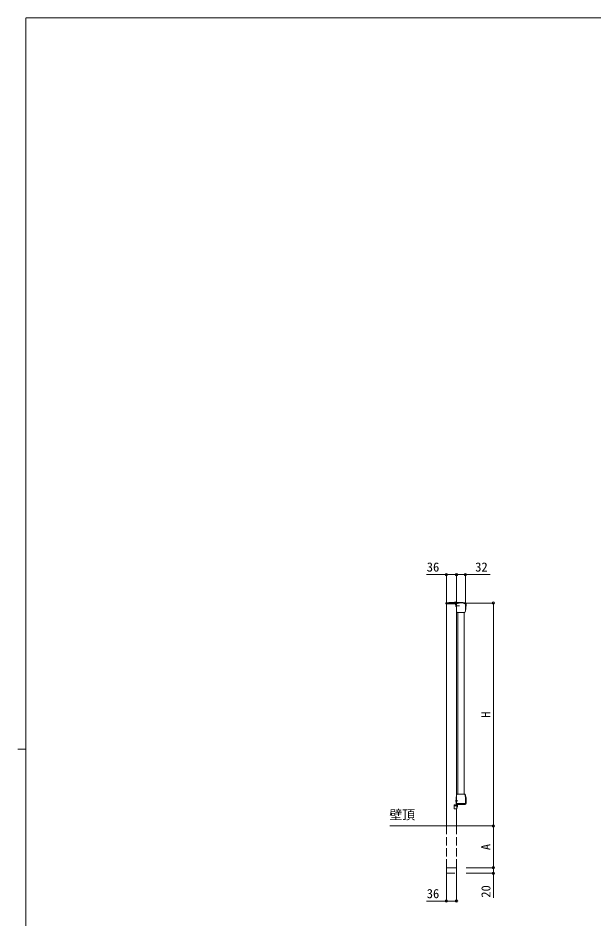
# Model space of a CAD drawing. Units: millimetres, scale not verified. Extents: x -3967 to 3967, y -2821 to 2821.
# Drawn here: x -3967 to -1902, y -438 to 2793 of the extents above; entities that cross this region are included whole.
import ezdxf
from ezdxf.enums import TextEntityAlignment as Align

# ---------------------------------------------------------------- set-up
doc = ezdxf.new("R2010")
doc.units = ezdxf.units.MM
doc.header["$LTSCALE"] = 10
doc.linetypes.add('CHAIN2', pattern=[12, 9, -1, 1, -1])
doc.linetypes.add('DASHED3', pattern=[4, 3, -1])
doc.layers.add('0-0_0', color=3, linetype='Continuous')
for name, color, linetype, lineweight in [('0-1_USER1', 4, 'Continuous', 9), ('0-3_YKK_11', 6, 'Continuous', 9), ('0-4_YKK_12', 7, 'Continuous', 9)]:
    doc.layers.add(name, color=color, linetype=linetype, lineweight=lineweight)
doc.styles.add('ＭＳ ゴシック', font='')
doc.styles.get('ＭＳ ゴシック').set_extended_font_data('MS Gothic')

msp = doc.modelspace()

# ---------------------------------------------------------------- linework, layer by layer
at = {"layer": '0-1_USER1'}
for p, q in [((-2430.36, 689.22), (-2430.36, 692.22)), ((-2396.86, 689.22), (-2430.36, 689.22)), ((-2428.86, 693.72), (-2376.36, 693.72)), ((-2428.36, -107.78), (-2428.36, 689.22)), ((-2419.06, 694.72), (-2376.36, 694.72)), ((-2391.58, 693.72), (-2399.53, 693.72)), ((-2392.36, 693.72), (-2396.86, 689.22)), ((-2396.7, 693.93), (-2395.56, 693.33)), ((-2395.98, 696.21), (-2395.98, 695.32)), ((-2383.09, 692.22), (-2393.86, 692.22)), ((-2392.91, 669.72), (-2392.91, 688.05)), ((-2392.36, 692.22), (-2392.36, -27.64)), ((-2392.36, 685.82), (-2392.36, 678.63)), ((-2359.71, 688.05), (-2359.71, 669.72)), ((-2358.88, 687.99), (-2359.37, 669.19)), ((-2357.88, 687.96), (-2358.29, 672.16)), ((-2363.45, 658.22), (-2389.17, 658.22)), ((-2387.81, 6.22), (-2387.81, 658.22)), ((-2365.01, 658.22), (-2365.01, 6.22)), ((-2362.06, 658.22), (-2362.91, 658.64)), ((-2389.72, 6.22), (-2364, 6.22)), ((-2363.27, 5.44), (-2361.63, 6.22)), ((-2399.86, -31.78), (-2390.86, -31.78)), ((-2393.46, -26.78), (-2393.46, -5.28)), ((-2392.86, -29.78), (-2392.86, -31.78)), ((-2361.86, -28.38), (-2391.86, -28.38)), ((-2362.06, -27.78), (-2391.06, -27.78)), ((-2390.86, -27.78), (-2362.06, -27.78)), ((-2390.36, -29.78), (-2361.06, -29.78)), ((-2389.86, -41.28), (-2389.86, -31.78)), ((-2388.86, -30.78), (-2361.06, -30.78)), ((-2360.26, -5.28), (-2360.26, -26.78)), ((-2359.06, -27.78), (-2359.06, -5.28)), ((-2358.06, -27.78), (-2358.06, -6.28)), ((-2400.86, -32.78), (-2400.86, -45.78)), ((-2392.36, -46.78), (-2392.36, -107.78)), ((-2323.02, -107.78), (-2632.23, -107.78))]:
    msp.add_line(p, q, dxfattribs=at)
at = {"layer": '0-1_USER1', "linetype": 'DASHED3'}
for p, q in [((-2397.63, 695.8), (-2396.7, 693.93)), ((-2394.32, 684.27), (-2392.51, 683.37)), ((-2394.32, 680.17), (-2392.51, 681.08)), ((-2391.9, 682.22), (-2392.51, 683.37)), ((-2391.9, 682.22), (-2392.51, 681.08)), ((-2428.36, -257.78), (-2428.36, -107.78)), ((-2392.36, -107.78), (-2392.36, -257.78)), ((-2392.16, -258.78), (-2428.56, -258.78)), ((-2428.56, -277.78), (-2392.16, -277.78))]:
    msp.add_line(p, q, dxfattribs=at)
at = {"layer": '0-1_USER1', "linetype": 'CHAIN2'}
for p, q in [((-2395.86, 682.22), (-2381.7, 682.22)), ((-2395.56, 697.22), (-2395.56, 685.72)), ((-2395.86, -17.78), (-2387.06, -17.78)), ((-2394.32, -15.73), (-2392.51, -16.63)), ((-2394.32, -19.83), (-2392.51, -18.92)), ((-2391.9, -17.78), (-2392.51, -16.63)), ((-2391.9, -17.78), (-2392.51, -18.92)), ((-2392.36, -14.18), (-2392.36, -21.37)), ((-2390.86, -31.53), (-2390.35, -31.53)), ((-2390.86, -40.03), (-2390.86, -31.53)), ((-2390.35, -31.53), (-2390.35, -40.03)), ((-2387.1, -35.78), (-2401.83, -35.78)), ((-2390.86, -40.03), (-2390.35, -40.03))]:
    msp.add_line(p, q, dxfattribs=at)
at = {"layer": '0-1_USER1'}
for points in [[(-2395.13, 696.21), (-2395.13, 695.32), (-2395.98, 695.32)], [(-2390.93, 5.67), (-2390.94, 5.66), (-2390.95, 5.65), (-2390.95, 5.64), (-2390.96, 5.63), (-2390.97, 5.63), (-2390.97, 5.62), (-2390.98, 5.61), (-2390.99, 5.6), (-2391, 5.59), (-2391, 5.58), (-2391.01, 5.57), (-2391.02, 5.56), (-2391.02, 5.55), (-2391.03, 5.54), (-2391.04, 5.53), (-2391.04, 5.52), (-2391.05, 5.51), (-2391.06, 5.5), (-2391.06, 5.49), (-2391.07, 5.48), (-2391.08, 5.47), (-2391.08, 5.46), (-2391.09, 5.45), (-2391.09, 5.44), (-2391.1, 5.43), (-2391.11, 5.42), (-2391.11, 5.41), (-2391.12, 5.4), (-2391.12, 5.39), (-2391.13, 5.38), (-2391.13, 5.37), (-2391.14, 5.36), (-2391.15, 5.35), (-2391.15, 5.34), (-2391.16, 5.33), (-2391.16, 5.32), (-2391.17, 5.31), (-2391.17, 5.3), (-2391.18, 5.28)], [(-2390.59, 5.97), (-2390.6, 5.96), (-2390.61, 5.96), (-2390.62, 5.95), (-2390.63, 5.94), (-2390.63, 5.94), (-2390.64, 5.93), (-2390.65, 5.92), (-2390.66, 5.92), (-2390.67, 5.91), (-2390.68, 5.9), (-2390.69, 5.89), (-2390.7, 5.89), (-2390.71, 5.88), (-2390.72, 5.87), (-2390.73, 5.87), (-2390.74, 5.86), (-2390.75, 5.85), (-2390.76, 5.84), (-2390.76, 5.84), (-2390.77, 5.83), (-2390.78, 5.82), (-2390.79, 5.81), (-2390.8, 5.8), (-2390.81, 5.8), (-2390.82, 5.79), (-2390.83, 5.78), (-2390.83, 5.77), (-2390.84, 5.76), (-2390.85, 5.76), (-2390.86, 5.75), (-2390.87, 5.74), (-2390.88, 5.73), (-2390.88, 5.72), (-2390.89, 5.71), (-2390.9, 5.7), (-2390.91, 5.7), (-2390.91, 5.69), (-2390.92, 5.68), (-2390.93, 5.67)], [(-2390.17, 6.16), (-2390.18, 6.15), (-2390.19, 6.15), (-2390.21, 6.15), (-2390.22, 6.14), (-2390.23, 6.14), (-2390.24, 6.14), (-2390.25, 6.13), (-2390.26, 6.13), (-2390.27, 6.12), (-2390.28, 6.12), (-2390.29, 6.12), (-2390.31, 6.11), (-2390.32, 6.11), (-2390.33, 6.1), (-2390.34, 6.1), (-2390.35, 6.09), (-2390.36, 6.09), (-2390.37, 6.09), (-2390.38, 6.08), (-2390.39, 6.08), (-2390.4, 6.07), (-2390.41, 6.07), (-2390.42, 6.06), (-2390.43, 6.06), (-2390.44, 6.05), (-2390.45, 6.04), (-2390.46, 6.04), (-2390.48, 6.03), (-2390.49, 6.03), (-2390.5, 6.02), (-2390.51, 6.02), (-2390.52, 6.01), (-2390.53, 6.01), (-2390.54, 6), (-2390.55, 5.99), (-2390.56, 5.99), (-2390.57, 5.98), (-2390.58, 5.98), (-2390.59, 5.97)], [(-2389.72, 6.22), (-2389.73, 6.22), (-2389.75, 6.22), (-2389.76, 6.22), (-2389.77, 6.22), (-2389.78, 6.22), (-2389.79, 6.22), (-2389.8, 6.22), (-2389.82, 6.22), (-2389.83, 6.22), (-2389.84, 6.22), (-2389.85, 6.22), (-2389.86, 6.22), (-2389.87, 6.22), (-2389.89, 6.21), (-2389.9, 6.21), (-2389.91, 6.21), (-2389.92, 6.21), (-2389.93, 6.21), (-2389.94, 6.21), (-2389.96, 6.21), (-2389.97, 6.2), (-2389.98, 6.2), (-2389.99, 6.2), (-2390, 6.2), (-2390.01, 6.2), (-2390.02, 6.19), (-2390.04, 6.19), (-2390.05, 6.19), (-2390.06, 6.19), (-2390.07, 6.18), (-2390.08, 6.18), (-2390.09, 6.18), (-2390.1, 6.18), (-2390.12, 6.17), (-2390.13, 6.17), (-2390.14, 6.17), (-2390.15, 6.16), (-2390.16, 6.16), (-2390.17, 6.16)], [(-2363.99, 6.22), (-2363.98, 6.22), (-2363.97, 6.22), (-2363.96, 6.22), (-2363.95, 6.22), (-2363.94, 6.22), (-2363.92, 6.22), (-2363.91, 6.22), (-2363.9, 6.22), (-2363.89, 6.22), (-2363.88, 6.22), (-2363.87, 6.22), (-2363.85, 6.22), (-2363.84, 6.22), (-2363.83, 6.21), (-2363.82, 6.21), (-2363.81, 6.21), (-2363.8, 6.21), (-2363.78, 6.21), (-2363.77, 6.21), (-2363.76, 6.21), (-2363.75, 6.2), (-2363.74, 6.2), (-2363.73, 6.2), (-2363.71, 6.2), (-2363.7, 6.2), (-2363.69, 6.19), (-2363.68, 6.19), (-2363.67, 6.19), (-2363.66, 6.19), (-2363.65, 6.18), (-2363.63, 6.18), (-2363.62, 6.18), (-2363.61, 6.18), (-2363.6, 6.17), (-2363.59, 6.17), (-2363.58, 6.17), (-2363.57, 6.16), (-2363.56, 6.16), (-2363.54, 6.16)], [(-2363.54, 6.16), (-2363.53, 6.15), (-2363.52, 6.15), (-2363.51, 6.15), (-2363.5, 6.14), (-2363.49, 6.14), (-2363.48, 6.14), (-2363.47, 6.13), (-2363.45, 6.13), (-2363.44, 6.12), (-2363.43, 6.12), (-2363.42, 6.12), (-2363.41, 6.11), (-2363.4, 6.11), (-2363.39, 6.1), (-2363.38, 6.1), (-2363.37, 6.09), (-2363.36, 6.09), (-2363.35, 6.09), (-2363.34, 6.08), (-2363.32, 6.08), (-2363.31, 6.07), (-2363.3, 6.07), (-2363.29, 6.06), (-2363.28, 6.06), (-2363.27, 6.05), (-2363.26, 6.04), (-2363.25, 6.04), (-2363.24, 6.03), (-2363.23, 6.03), (-2363.22, 6.02), (-2363.21, 6.02), (-2363.2, 6.01), (-2363.19, 6.01), (-2363.18, 6), (-2363.17, 5.99), (-2363.16, 5.99), (-2363.15, 5.98), (-2363.14, 5.98), (-2363.13, 5.97)], [(-2363.13, 5.97), (-2363.12, 5.96), (-2363.11, 5.96), (-2363.1, 5.95), (-2363.09, 5.94), (-2363.08, 5.94), (-2363.07, 5.93), (-2363.06, 5.92), (-2363.05, 5.92), (-2363.04, 5.91), (-2363.03, 5.9), (-2363.02, 5.89), (-2363.02, 5.89), (-2363.01, 5.88), (-2363, 5.87), (-2362.99, 5.87), (-2362.98, 5.86), (-2362.97, 5.85), (-2362.96, 5.84), (-2362.95, 5.84), (-2362.94, 5.83), (-2362.93, 5.82), (-2362.93, 5.81), (-2362.92, 5.8), (-2362.91, 5.8), (-2362.9, 5.79), (-2362.89, 5.78), (-2362.88, 5.77), (-2362.87, 5.76), (-2362.87, 5.76), (-2362.86, 5.75), (-2362.85, 5.74), (-2362.84, 5.73), (-2362.83, 5.72), (-2362.82, 5.71), (-2362.82, 5.7), (-2362.81, 5.7), (-2362.8, 5.69), (-2362.79, 5.68), (-2362.79, 5.67)], [(-2362.79, 5.67), (-2362.78, 5.66), (-2362.77, 5.65), (-2362.76, 5.64), (-2362.76, 5.63), (-2362.75, 5.63), (-2362.74, 5.62), (-2362.73, 5.61), (-2362.73, 5.6), (-2362.72, 5.59), (-2362.71, 5.58), (-2362.71, 5.57), (-2362.7, 5.56), (-2362.69, 5.55), (-2362.69, 5.54), (-2362.68, 5.53), (-2362.67, 5.52), (-2362.67, 5.51), (-2362.66, 5.5), (-2362.65, 5.49), (-2362.65, 5.48), (-2362.64, 5.47), (-2362.63, 5.46), (-2362.63, 5.45), (-2362.62, 5.44), (-2362.62, 5.43), (-2362.61, 5.42), (-2362.6, 5.41), (-2362.6, 5.4), (-2362.59, 5.39), (-2362.59, 5.38), (-2362.58, 5.37), (-2362.58, 5.36), (-2362.57, 5.35), (-2362.56, 5.34), (-2362.56, 5.33), (-2362.55, 5.32), (-2362.55, 5.31), (-2362.54, 5.3), (-2362.54, 5.28)], [(-2390.86, -30.28), (-2390.86, -46.78), (-2399.86, -46.78)]]:
    msp.add_lwpolyline(points, dxfattribs=at)
at = {"layer": '0-1_USER1', "linetype": 'DASHED3'}
for points in [[(-2393.48, 695.8), (-2394.41, 693.93), (-2395.56, 693.33)], [(-2428.56, -277.78), (-2428.56, -257.78), (-2392.16, -257.78), (-2392.16, -277.78)]]:
    msp.add_lwpolyline(points, dxfattribs=at)
at = {"layer": '0-1_USER1', "linetype": 'CHAIN2'}
for points in [[(-2388.76, -33.7), (-2390.67, -34.63), (-2391.28, -35.78)], [(-2388.76, -37.85), (-2390.67, -36.92), (-2391.28, -35.78)]]:
    msp.add_lwpolyline(points, dxfattribs=at)
at = {"layer": '0-1_USER1'}
for centre, radius, start, end in [((-2428.86, 692.22), 1.5, 90, 180), ((-2419.06, 693.72), 1, 90, 180), ((-2399.53, 694), 0.274, 142.28591, 270), ((-2395.56, 690.92), 5.3, 94.59941, 142.28591), ((-2395.56, 690.92), 5.3, 37.71409, 85.40059), ((-2390.66, 682.22), 4.2, 117.28096, 242.71904), ((-2391.31, 688.05), 1.6, 113.91653, 180), ((-2392.51, 685.82), 0.154, 0, 117.28096), ((-2392.51, 678.63), 0.154, 242.71904, 0), ((-2376.31, 654.22), 38.6, 66.08347, 113.91653), ((-2391.58, 694), 0.274, 270, 37.71409), ((-2376.36, 654.22), 40.5, 66.11229, 90), ((-2376.36, 654.22), 39.5, 66.11229, 90), ((-2361.31, 688.05), 1.6, 0, 66.08347), ((-2361.38, 688.05), 2.5, 358.5, 66.11229), ((-2361.38, 688.05), 3.5, 358.5, 66.11229), ((-2367.31, 669.72), 25.6, 180, 204.36198), ((-2389.17, 659.82), 1.6, 204.36198, 270), ((-2363.45, 659.82), 1.6, 270, 335.63802), ((-2385.86, 669.88), 26.5, 333.89348, 358.5), ((-2385.31, 669.72), 25.6, 335.63802, 0), ((-2359.29, 672.19), 1, 268.5, 358.5), ((-2367.86, -5.28), 25.6, 155.62674, 180), ((-2385.86, -5.28), 25.6, 0, 24.36866), ((-2386.06, -5.28), 27, 0, 25.20929), ((-2399.86, -32.78), 1, 90, 180), ((-2390.86, -29.78), 2, 90, 180), ((-2390.36, -30.28), 0.5, 90, 180), ((-2388.86, -31.78), 1, 90, 180), ((-2361.06, -27.78), 2, 270, 0), ((-2361.06, -27.78), 3, 270, 0), ((-2359.06, -6.28), 1, 0, 90), ((-2399.86, -45.78), 1, 180, 270), ((-2390.86, -41.28), 1, 270, 0)]:
    msp.add_arc(centre, radius, start, end, dxfattribs=at)
at = {"layer": '0-1_USER1', "linetype": 'CHAIN2'}
for centre, radius, start, end in [((-2390.66, -17.78), 4.2, 117.28096, 242.71904), ((-2392.51, -14.18), 0.154, 0, 117.28096), ((-2392.51, -21.37), 0.154, 242.71904, 0), ((-2393.89, -35.78), 5.53, 43.21261, 50.20587), ((-2393.89, -35.78), 5.53, 316.78739, 43.21261), ((-2393.89, -35.78), 5.53, 309.79413, 316.78739)]:
    msp.add_arc(centre, radius, start, end, dxfattribs=at)
at = {"layer": '0-1_USER1'}
for centre, major_axis in [((-2391.86, -26.77), (1.14, 1.14)), ((-2361.86, -26.77), (-1.14, 1.14))]:
    msp.add_ellipse(centre, major_axis=major_axis, ratio=0.99628, start_param=2.358058, end_param=3.9251274, dxfattribs=at)
at = {"layer": '0-3_YKK_11'}
for p, q in [((-2428.36, 690.22), (-2428.36, 795.72)), ((-2392.36, 693.22), (-2392.36, 795.72)), ((-2392.36, 701.44), (-2392.36, 795.72)), ((-2360.36, 689.05), (-2360.36, 795.72)), ((-2357.5, 692.22), (-2258.76, 692.22)), ((-2259.76, 692.22), (-2259.76, -107.78)), ((-2329.36, -107.78), (-2258.76, -107.78)), ((-2329.36, -107.78), (-2258.76, -107.78)), ((-2259.76, -257.78), (-2259.76, -107.78)), ((-2357.36, -257.78), (-2258.76, -257.78)), ((-2357.36, -257.78), (-2258.76, -257.78)), ((-2428.36, -258.78), (-2428.36, -378.78)), ((-2392.36, -258.78), (-2392.36, -378.78)), ((-2357.36, -277.78), (-2258.76, -277.78))]:
    msp.add_line(p, q, dxfattribs=at)
for points in [[(-2392.36, 794.72), (-2428.36, 794.72), (-2499.82, 794.72)], [(-2392.36, 794.72), (-2360.36, 794.72), (-2271.89, 794.72)], [(-2259.76, -257.78), (-2259.76, -277.78), (-2259.76, -366.24)], [(-2392.36, -377.78), (-2428.36, -377.78), (-2499.82, -377.78)]]:
    msp.add_lwpolyline(points, dxfattribs=at)
for centre in [(-2428.36, 794.72), (-2392.36, 794.72), (-2392.36, 794.72), (-2360.36, 794.72), (-2259.76, 692.22), (-2259.76, -107.78), (-2259.76, -107.78), (-2259.76, -257.78), (-2259.76, -257.78), (-2259.76, -277.78), (-2428.36, -377.78), (-2392.36, -377.78)]:
    msp.add_circle(centre, 4.25, dxfattribs=at)
at = {"layer": '0-4_YKK_12'}
for p, q in [((3760.92, 2793), (-3939.08, 2793)), ((-3939.08, -2457), (-3939.08, 2793)), ((-3967.08, 168), (-3939.08, 168))]:
    msp.add_line(p, q, dxfattribs=at)

# ---------------------------------------------------------------- texts
at = {"layer": '0-0_0', "style": 'ＭＳ ゴシック'}
msp.add_text('壁頂', height=33.99, dxfattribs=at).set_placement((-2633.65, -94.94), align=Align.BOTTOM_LEFT)
at = {"layer": '0-3_YKK_11', "style": 'ＭＳ ゴシック'}
for s, p in [('36', (-2499.16, 795.39)), ('32', (-2325.36, 795.39)), ('36', (-2499.16, -377.11))]:
    msp.add_text(s, height=32.99, dxfattribs=at).set_placement(p, align=Align.BOTTOM_LEFT)
for s, p in [('H', (-2260.56, 280.22)), ('A', (-2260.76, -194.78)), ('20', (-2260.42, -365.58))]:
    msp.add_text(s, height=32.99, rotation=90, dxfattribs=at).set_placement(p, align=Align.BOTTOM_LEFT)

doc.saveas('drawing.dxf')
